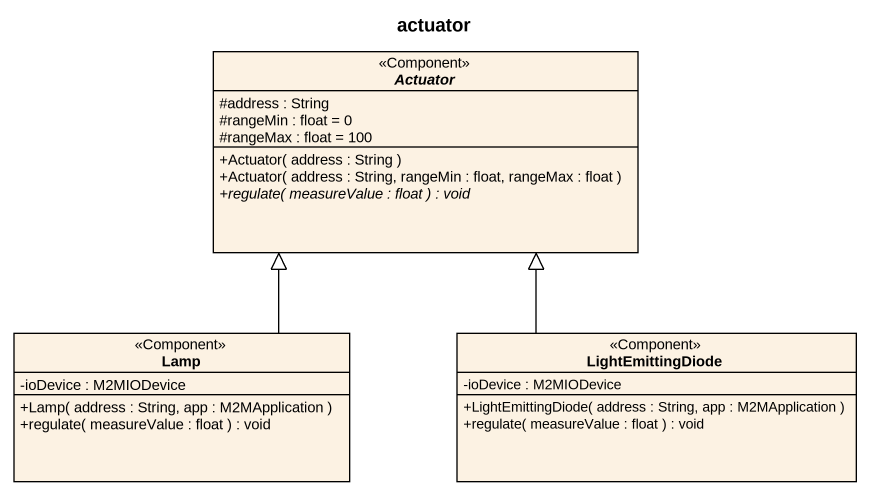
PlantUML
@startuml
title actuator
hide circle
hide empty members
skinparam classAttributeIconSize 0
abstract class Actuator <<Component>> {
  #address : String
  #rangeMin : float = 0
  #rangeMax : float = 100
  +Actuator( address : String )
  +Actuator( address : String, rangeMin : float, rangeMax : float )
  {abstract} +regulate( measureValue : float ) : void
}
class Lamp <<Component>> {
  -ioDevice : M2MIODevice
  +Lamp( address : String, app : M2MApplication )
  +regulate( measureValue : float ) : void
}
class LightEmittingDiode <<Component>> {
  -ioDevice : M2MIODevice
  +LightEmittingDiode( address : String, app : M2MApplication )
  +regulate( measureValue : float ) : void
}
Lamp -up-|> Actuator
LightEmittingDiode -up-|> Actuator
@enduml
